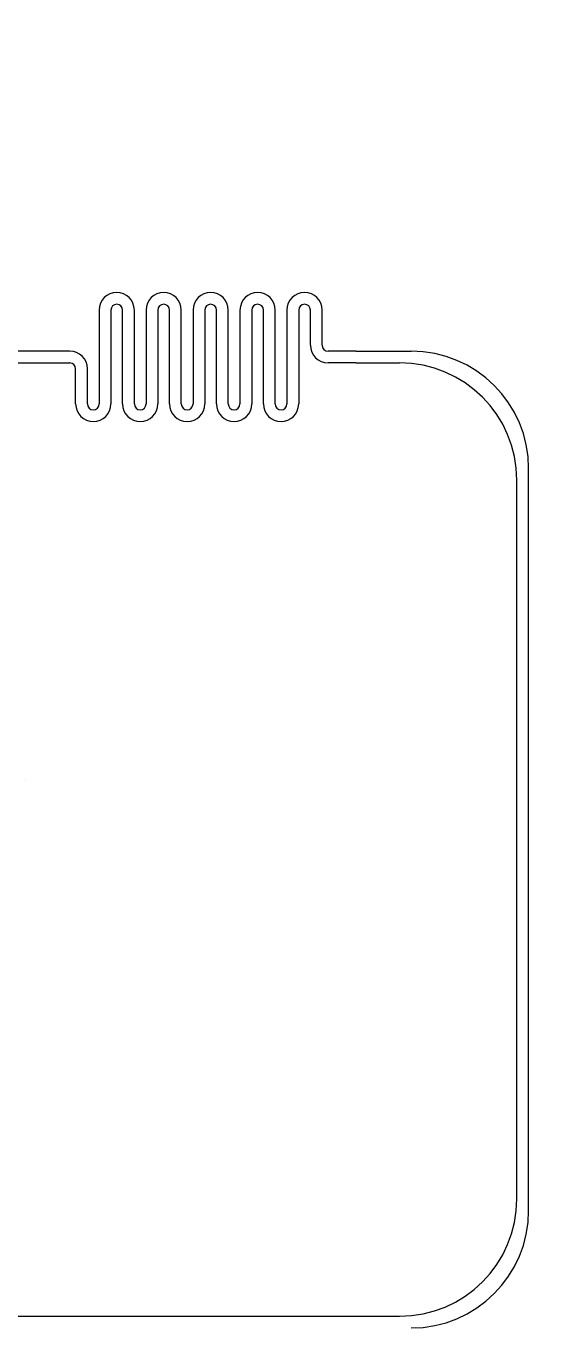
# Model space of a CAD drawing. Extents: x 1225654 to 1325654, y 924838 to 1022543.
# Drawn here: x 1249379 to 1253802, y 980622 to 991669 of the extents above; entities that cross this region are included whole.
import ezdxf

# ---------------------------------------------------------------- set-up
doc = ezdxf.new("R2010")
doc.units = 13

msp = doc.modelspace()

# ---------------------------------------------------------------- linework, layer by layer
for p, q in [((1250153, 989397), (1250153, 989397)), ((1250553, 989397), (1250553, 989397)), ((1250953, 989397), (1250953, 989397)), ((1251353, 989397), (1251353, 989397)), ((1251753, 989397), (1251753, 989397)), ((1250003, 989247), (1250003, 988447)), ((1250103, 989247), (1250103, 988447)), ((1250153, 989297), (1250153, 989297)), ((1250203, 988447), (1250203, 989247)), ((1250303, 988447), (1250303, 989247)), ((1250403, 989247), (1250403, 988447)), ((1250503, 989247), (1250503, 988447)), ((1250553, 989297), (1250553, 989297)), ((1250603, 988447), (1250603, 989247)), ((1250703, 988447), (1250703, 989247)), ((1250803, 989247), (1250803, 988447)), ((1250903, 989247), (1250903, 988447)), ((1250953, 989297), (1250953, 989297)), ((1251003, 988447), (1251003, 989247)), ((1251103, 988447), (1251103, 989247)), ((1251203, 989247), (1251203, 988447)), ((1251303, 989247), (1251303, 988447)), ((1251353, 989297), (1251353, 989297)), ((1251403, 988447), (1251403, 989247)), ((1251503, 988447), (1251503, 989247)), ((1251603, 989247), (1251603, 988447)), ((1251703, 989247), (1251703, 988447)), ((1251753, 989297), (1251753, 989297)), ((1251803, 988947), (1251803, 989247)), ((1251903, 988947), (1251903, 989247)), ((1249753, 988897), (1249043, 988897)), ((1252191, 988897), (1251953, 988897)), ((1252191, 988897), (1252662, 988897)), ((1249043, 988797), (1249753, 988797)), ((1252191, 988797), (1251953, 988797)), ((1252191, 988797), (1252562, 988797)), ((1249803, 988447), (1249803, 988747)), ((1249903, 988447), (1249903, 988747)), ((1249953, 988397), (1249953, 988397)), ((1250353, 988397), (1250353, 988397)), ((1250753, 988397), (1250753, 988397)), ((1251153, 988397), (1251153, 988397)), ((1251553, 988397), (1251553, 988397)), ((1249953, 988297), (1249953, 988297)), ((1250353, 988297), (1250353, 988297)), ((1250753, 988297), (1250753, 988297)), ((1251153, 988297), (1251153, 988297)), ((1251553, 988297), (1251553, 988297)), ((1253662, 981964), (1253662, 987897)), ((1253562, 981964), (1253562, 987797)), ((1249379, 985235), (1249379, 985235)), ((1253562, 981672), (1253562, 981964)), ((1253662, 981572), (1253662, 981964)), ((1248829, 980672), (1252191, 980672)), ((1252191, 980672), (1252562, 980672))]:
    msp.add_line(p, q)
msp.add_lwpolyline([(1260678, 924838), (1290630, 924838, 6.524121)], format="xyb", close=True)
msp.add_lwpolyline([(1260678, 924838), (1290630, 924838, 6.524121)], format="xyb", close=True)
for centre, radius, start, end in [((1250153, 989247), 150, 90, 180), ((1250153, 989247), 150, 0, 90), ((1250553, 989247), 150, 90, 180), ((1250553, 989247), 150, 0, 90), ((1250953, 989247), 150, 90, 180), ((1250953, 989247), 150, 0, 90), ((1251353, 989247), 150, 90, 180), ((1251353, 989247), 150, 0, 90), ((1251753, 989247), 150, 90, 180), ((1251753, 989247), 150, 0, 90), ((1250153, 989247), 50, 90, 180), ((1250153, 989247), 50, 0, 90), ((1250553, 989247), 50, 90, 180), ((1250553, 989247), 50, 0, 90), ((1250953, 989247), 50, 90, 180), ((1250953, 989247), 50, 0, 90), ((1251353, 989247), 50, 90, 180), ((1251353, 989247), 50, 0, 90), ((1251753, 989247), 50, 90, 180), ((1251753, 989247), 50, 0, 90), ((1249753, 988747), 150, 0, 90), ((1251953, 988947), 150, 180, 270), ((1251953, 988947), 50, 180, 270), ((1252662, 987897), 1000, 0, 90), ((1249753, 988747), 50, 0, 90), ((1252562, 987797), 1000, 0, 90), ((1249953, 988447), 150, 180, 270), ((1249953, 988447), 50, 180, 270), ((1249953, 988447), 50, 270, 0), ((1249953, 988447), 150, 270, 0), ((1250353, 988447), 150, 180, 270), ((1250353, 988447), 50, 180, 270), ((1250353, 988447), 150, 270, 0), ((1250353, 988447), 50, 270, 0), ((1250753, 988447), 150, 180, 270), ((1250753, 988447), 50, 180, 270), ((1250753, 988447), 50, 270, 0), ((1250753, 988447), 150, 270, 0), ((1251153, 988447), 150, 180, 270), ((1251153, 988447), 50, 180, 270), ((1251153, 988447), 150, 270, 0), ((1251153, 988447), 50, 270, 0), ((1251553, 988447), 150, 180, 270), ((1251553, 988447), 50, 180, 270), ((1251553, 988447), 150, 270, 0), ((1251553, 988447), 50, 270, 0), ((1252562, 981672), 1000, 270, 0), ((1252662, 981572), 1000, 270, 0)]:
    msp.add_arc(centre, radius, start, end)

doc.saveas('drawing.dxf')
